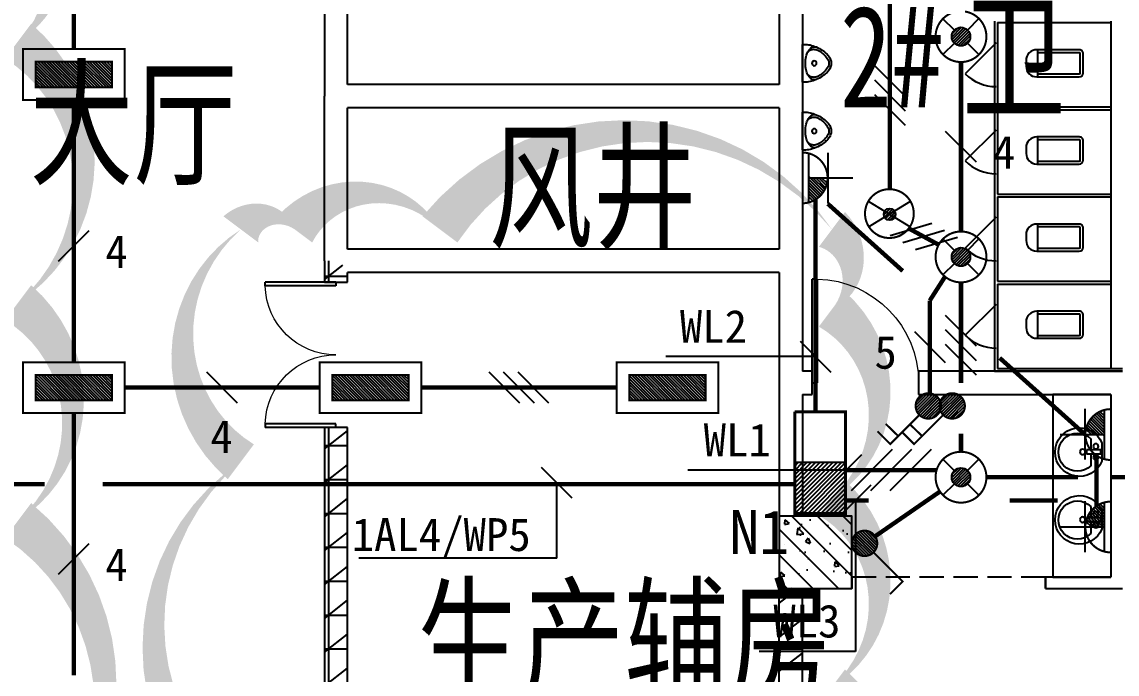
# Model space of a CAD drawing. Header units: millimetres. Extents: x -633009578 to 5705885, y -633235091 to 2571734.
# Drawn here: x 2893720 to 2905035, y 2185477 to 2192212 of the extents above; entities that cross this region are included whole.
import ezdxf

# ---------------------------------------------------------------- set-up
doc = ezdxf.new("R2010")
doc.units = ezdxf.units.MM
doc.header["$LTSCALE"] = 1000
doc.header["$MEASUREMENT"] = 0
doc.linetypes.add('DASH', pattern=[0.35, 0.25, -0.1])
doc.layers.get('0').update_dxf_attribs({"color": 9})
for name, color, linetype in [('3T_WOOD', 21, 'Continuous'), ('A-COLUM(柱)', 255, 'Continuous'), ('A-DOOR(门）', 4, 'Continuous'), ('A-HATH(填充)', 8, 'Continuous'), ('A-LVTY(厨卫)', 8, 'Continuous'), ('A-TEXT(房间)', 243, 'Continuous'), ('A-WALL(墙)', 255, 'Continuous'), ('A-WINDOW（窗）', 4, 'Continuous'), ('DIM_MODI', 6, 'Continuous'), ('电-强电平面-标注', 3, 'Continuous'), ('电-强电平面-线缆', 3, 'Continuous'), ('设备-动力', 3, 'Continuous'), ('设备-插座', 3, 'Continuous'), ('设备-照明', 3, 'Continuous'), ('设备-箱柜', 3, 'Continuous')]:
    doc.layers.add(name, color=color, linetype=linetype)
doc.styles.add('_TCH', font='simhei.ttf', dxfattribs={"width": 0.75, "bigfont": 'hztxt.shx'})
doc.styles.add('ELEC-DIM', font='simhei.ttf')
doc.styles.add('IDQSTYLE', font='simhei.ttf', dxfattribs={"width": 0.707, "bigfont": 'hztxt.shx'})
pattern_1 = [(0, (-1310557.920547368, -13.22285339003429), (0, 350), []), (37.875, (-1310157.920547368, -13.22285339003429), (-169.61527734408, 218.0766567528281), []), (90, (-1310157.920547368, -13.22285339003429), (-450, 2.755455298081545e-14), [])]

# ---------------------------------------------------------------- blocks, each defined once
blk = doc.blocks.new('_LV6')
for p, q in [((99.78343880523971, -300), (-99.78343880523971, -300)), ((99.78343880524335, -330), (-99.78343880524335, -330)), ((-139.7834388052397, -340), (-139.7834388052361, -779.6564289797607)), ((-109.7834388052433, -340), (-109.7834388052397, -769.6564289797607)), ((109.7834388052433, -769.6564289797607), (109.7834388052433, -340)), ((139.7834388052433, -779.6564289797607), (139.7834388052397, -340)), ((139.7834388052433, -769.6564289797607), (-139.7834388052397, -769.6564289797607)), ((-29.78343880523607, -889.6564289797607), (29.78343880524335, -889.6564289797607))]:
    blk.add_line(p, q)
for centre, radius, start, end in [((-99.78343880523971, -340), 40, 90, 180.0000000000002), ((-99.78343880524335, -340), 10, 90, 180.0000000000002), ((99.78343880523971, -340), 40, 2.398081733190338e-13, 90), ((99.78343880524335, -340), 10, 0, 90), ((-29.78343880523607, -779.6564289797607), 110, 180, 270), ((29.78343880524335, -779.6564289797607), 110, 270, 0)]:
    blk.add_arc(centre, radius, start, end)
blk = doc.blocks.new('$plan$00000387')
for points in [[(-195.1053413768082, -0.0007896247711869364), (195.1053413768082, 0.0007896247707321891, -0.056281), (192.2349483853259, -62.07158893748328, -0.051243), (175.2703486377404, -125.5748806645047, -0.047086), (143.6831082538288, -189.724628874892, -0.038643), (109.2489721777902, -237.0609902997553, -0.050944), (77.11679163034205, -267.7759659795192, -0.073316), (36.52038586093977, -290.7338367186967, -0.092337), (0.001018339326947171, -297.5362265440604, -0.092337), (-36.51803354920821, -290.7341323159712, -0.073316), (-77.11462417741222, -267.776590178973, -0.050944), (-109.2474259731857, -237.0618745823472, -0.038643), (-143.6819452275654, -189.7257908973352, -0.047086), (-175.269704824098, -125.5762993672297, -0.051243), (-192.2348186147988, -62.07314493917374, -0.056281)], [(0.0004063761161887669, -146.3291454144546, 0.999985), (0.0002089799604618747, -97.55313528460101, 0.999985)]]:
    blk.add_lwpolyline(points, format="xyb", close=True)
for points in [[(-169.3906686580854, -140.1226315288268, -0.078162), (-170.9980199055512, -114.6377667698976, -0.158684), (-159.1263041735847, -87.15485956814655, -0.087457), (-117.404978437914, -53.84085994681891, -0.073385), (-70.49119853318143, -36.56470876068397, -0.051629), (0.0003042701246158686, -29.26612660759247), (0.0003042701246158686, -29.26612660759247, -0.051629), (70.49149449189827, -36.56413818386, -0.073385), (117.4050415866323, -53.83990962471171, -0.087457), (159.1270096202247, -87.15357250312127, -0.158684), (170.9989478331345, -114.6363836417117, -0.078162), (169.3918028553499, -140.1212604160505)], [(117.0630501052547, -53.65384373908455, -0.099174), (138.5356947175851, -84.86577428893679, -0.110283), (144.8304822659725, -118.461657304113, -0.092873), (136.0170142026468, -157.9354627454745, -0.05733), (119.0399966660161, -187.626263302564, -0.037877), (85.37168024390257, -226.8225566132141, -0.072182), (35.33205354717484, -264.1794573646985, -0.124936), (0.001291311165005027, -273.1480356215775), (0.001291311165005027, -273.1480356215775, -0.124936), (-35.32991617790412, -264.1797433356796, -0.072182), (-85.36984427394054, -226.8232476352587, -0.037877), (-119.0384779452529, -187.6272268447183, -0.05733), (-136.0157358103124, -157.9365637070459, -0.092873), (-144.8298950764129, -118.4628296054302, -0.110283), (-138.5353804395845, -84.8668946738876, -0.099174), (-117.0629874684723, -53.65479130090807)]]:
    blk.add_lwpolyline(points, format="xyb")
blk = doc.blocks.new('$plan$00001628')
for p, q in [((-20.3236661099927, -1.818989403545856e-12), (20.3236661099927, 0)), ((20.3236661099927, 0), (20.3236661099927, -150.0481350782702)), ((-23.39245275389476, -103.9428290335418), (-143.6423603250569, -103.9428290335418)), ((-20.3236661099927, -150.0481350782702), (-20.3236661099927, -1.818989403545856e-12)), ((136.0209855338053, -103.9428290335418), (23.52693074955823, -103.9428290335418)), ((20.3236661099927, -150.0481350782702), (-20.3236661099927, -150.0481350782702))]:
    blk.add_line(p, q)
blk.add_lwpolyline([(-96.62842091566199, 9.318928566552131, 5.110403953654916), (92.21216199610717, 9.318928566550312)], format="xyb", close=True)
for centre, radius in [((-57.16031093435413, -51.98476159802703), 26.67481176936781), ((57.16031093435413, -51.98476159802703), 26.67481176936781), ((0, -190.1098522697775), 27.77136210564822)]:
    blk.add_circle(centre, radius)
blk.add_arc((-3.810687395625791, -242.5466148261803), 196.885515440561, 135.2526700260475, 44.74732997395247)
blk = doc.blocks.new('$DorLib2D$00000002')
for p, q in [((-0.5, -5.684341886080802e-17), (-0.5000000000000007, 0.4875)), ((-0.4750000000000007, 0.4875), (-0.5000000000000007, 0.4875)), ((-0.475, -2.842170943040401e-17), (-0.4750000000000007, 0.4875)), ((0.475, -2.842170943040401e-17), (0.4750000000000007, 0.4875)), ((0.4750000000000007, 0.4875), (0.5000000000000007, 0.4875)), ((0.5, -5.684341886080802e-17), (0.5000000000000007, 0.4875)), ((-0.5, -5.684341886080802e-17), (-0.475, -2.842170943040401e-17)), ((0.5, -5.684341886080802e-17), (0.475, -2.842170943040401e-17))]:
    blk.add_line(p, q)
at = {"lineweight": 13}
for centre, start, end in [((-0.4875, -4.263256414560601e-17), 0, 88.53071641864632), ((0.4875, -4.263256414560601e-17), 91.4692835813537, 180)]:
    blk.add_arc(centre, 0.4875, start, end, dxfattribs=at)
blk = doc.blocks.new('$DorLib2D$00000114')
at = {"color": 0}
blk.add_line((0.4999999999999964, 3.552713678800501e-15), (-0.2071067811864751, 0.7071067811864857), dxfattribs=at)
blk.add_arc((0.5000000000013856, -1.154631945610163e-12), 1.000000000001696, 135, 180, dxfattribs=at)
blk = doc.blocks.new('$DorLib2D$00000001')
for p, q in [((0.45, 0.9750000000000001), (0.5000000000000002, 0.9750000000000001)), ((0.45, 0), (0.45, 0.9750000000000001)), ((0.5, 0), (0.5, 0.9750000000000001)), ((0.5, 0), (0.45, 0))]:
    blk.add_line(p, q)
at = {"lineweight": 13}
blk.add_arc((0.475, 0), 0.975, 91.4692835813538, 180, dxfattribs=at)
blk = doc.blocks.new('_FZH')
h = blk.add_hatch()
h.set_pattern_fill('钢筋混凝土', color=256, scale=0.1, style=0)
h.set_pattern_definition([(45, (0, 0), (-0.1767766952966369, 0.1767766952966369), []), (50, (0, 0), (0.7172601826007535, -0.06275213498259512), [0.07500000000000001, -0.8250000000000001]), (355, (0, 0), (-0.138751333613, 0.7521921337000119), [0.06, -0.66]), (100.4514, (0.05977168000000001, -0.00522934), (0.5785093817140216, 0.6894395420609536), [0.06374019, -0.701142112]), (46.1842, (0, 0.2), (1.067241048625645, -0.1655190143290181), [0.1125, -1.2375]), (96.6356, (0.088936745, 0.186206693), (0.9346627055487033, 0.9741178709004418), [0.095610288, -1.051713]), (351.1842, (0, 0.2), (0.9346619451336272, 0.9741186009253247), [0.09000000000000001, -0.9900000000000001]), (21, (0.1, 0.15), (0.5969070521184617, -0.4026188906653388), [0.07500000000000001, -0.8250000000000001]), (326, (0.1, 0.15), (0.2433153319215824, 0.7251500450468529), [0.06, -0.66]), (71.4514, (0.149742233, 0.116448394), (0.84022262858149, 0.3225304967099524), [0.06374019, -0.701142112]), (37.50000000000001, (0, 0), (0.01215985531729062, 0.3328938538313115), [0, -0.652, 0, -0.67, 0, -0.6625000000000001]), (7.499999999999999, (0, 0), (0.2630695374421486, 0.3944117118823603), [0, -0.382, 0, -0.637, 0, -0.2525]), (-32.5, (-0.223, 0), (0.533822436172409, -0.02255487173437976), [0, -0.25, 0, -0.78, 0, -1.035]), (-42.5, (-0.323, 0), (0.5831861693423862, 0.1001049823323177), [0, -0.325, 0, -0.518, 0, -0.735])])
h.paths.add_polyline_path([(-0.5, -0.5), (0.5, -0.5), (0.5, 0.5), (-0.5, 0.5)])
blk.add_lwpolyline([(-0.5, -0.5), (0.5, -0.5), (0.5, 0.5), (-0.5, 0.5)], close=True)
blk = doc.blocks.new('9-29-1')
at = {"layer": 'A-HATH(填充)'}
h = blk.add_hatch(dxfattribs=at)
h.set_pattern_fill('空心砖', color=256, scale=100, style=0)
h.set_pattern_definition(pattern_1)
h.paths.add_polyline_path([(1240965.598295357, 1511767.113137793), (1240965.598295339, 1511547.113137516), (1241205.598295404, 1511547.113137516), (1241205.598295402, 1511647.11313779), (1241125.598295388, 1511767.113137809)])
h = blk.add_hatch(dxfattribs=at)
h.set_pattern_fill('空心砖', color=256, scale=100, style=0)
h.set_pattern_definition(pattern_1)
h.paths.add_polyline_path([(1241205.598295402, 1504477.113137911), (1241205.598295404, 1510047.113137516), (1240965.598295335, 1510047.113137516), (1240965.598295333, 1504237.113137958)])
h = blk.add_hatch(dxfattribs=at)
h.set_pattern_fill('空心砖', color=256, scale=100, style=0)
h.set_pattern_definition(pattern_1)
h.paths.add_polyline_path([(1245665.598288244, 1504477.113137911), (1245905.598288247, 1504237.113137958), (1245905.59828823, 1508382.113137868), (1245665.59828823, 1508382.113137868)])
at = {"layer": 'A-LVTY(厨卫)'}
for p, q in [((1247890.598288266, 1514242.113137864), (1247890.59828827, 1513342.113137864)), ((1247920.598288595, 1514227.113137914), (1247920.598288598, 1513357.113137972)), ((1247920.598288595, 1514227.113137914), (1249090.598288352, 1514227.113137918)), ((1247890.59828827, 1513342.113137759), (1247890.598288274, 1512442.113137759)), ((1247920.598288598, 1513357.113137972), (1249090.598288352, 1513357.113137976)), ((1247920.598288056, 1513327.113137973), (1247920.59828806, 1512457.113137657)), ((1247920.598288056, 1513327.113137973), (1249090.598288352, 1513327.113137978)), ((1247890.598288273, 1512442.113137819), (1247890.598288277, 1511542.113137819)), ((1247920.59828806, 1512457.113137657), (1249090.598288057, 1512457.113137661)), ((1247920.598288603, 1512427.113138033), (1247920.598288606, 1511557.113137717)), ((1247920.598288603, 1512427.113138033), (1249090.598288057, 1512427.113138038)), ((1247890.598288277, 1511542.113137878), (1247890.598288067, 1510627.113137779)), ((1247920.598288606, 1511557.113137717), (1249090.598288057, 1511557.113137721)), ((1247920.598288606, 1511527.113137719), (1247920.59828861, 1510657.113137776)), ((1247920.598288606, 1511527.113137719), (1249090.598288057, 1511527.113137723)), ((1247890.598288067, 1510627.113137779), (1249210.598288367, 1510627.113137883)), ((1247920.59828861, 1510657.113137776), (1249210.598288367, 1510657.113137883))]:
    blk.add_line(p, q, dxfattribs=at)
blk.add_lwpolyline([(1249090.598288239, 1510387.113137681), (1248490.598288223, 1510387.113137681), (1248490.598288278, 1508502.113137874), (1249090.598288293, 1508502.113137874)], dxfattribs=at)
at = {"layer": 'A-WALL(墙)'}
for p, q in [((1245665.598288182, 1517107.113137495), (1245665.598288184, 1513587.113137861)), ((1245905.598288138, 1517107.113137495), (1245905.598288233, 1513467.113137515)), ((1240965.59829544, 1514487.113138024), (1240965.598295357, 1513467.113137793)), ((1241205.598295274, 1513587.113137861), (1241205.598295216, 1514487.113138024)), ((1249090.598288357, 1514242.113137869), (1249090.598288357, 1513342.113137869)), ((1245665.598288184, 1513587.113137861), (1241205.598295274, 1513587.113137861)), ((1240965.598295357, 1511767.113137793), (1240965.598295357, 1513467.113137793)), ((1245905.598288233, 1513467.113137515), (1245905.598288226, 1511767.113137515)), ((1245665.598288123, 1513347.113137705), (1241205.598295405, 1513347.113137705)), ((1241205.598295405, 1511887.113137843), (1241205.598295405, 1513347.113137705)), ((1245665.598288123, 1513347.113137705), (1245665.598288117, 1511887.113137843)), ((1249090.598288357, 1513342.113137869), (1249090.598288357, 1512442.113137764)), ((1249090.598288357, 1512442.113137764), (1249090.598288357, 1511542.113137823)), ((1245665.598288117, 1511887.113137843), (1241205.598295405, 1511887.113137843)), ((1240965.598295357, 1511767.113137793), (1240965.598295339, 1511547.113137516)), ((1245905.598288226, 1511767.113137515), (1245905.598287967, 1510627.113137927)), ((1241205.598295404, 1511547.113137516), (1241205.598295402, 1511647.11313779)), ((1245665.598288266, 1511647.11313779), (1241205.598295402, 1511647.11313779)), ((1245665.598288266, 1511647.11313779), (1245665.598288227, 1510507.113137976)), ((1240965.598295339, 1511547.113137516), (1241205.598295404, 1511547.113137516)), ((1249090.598288357, 1511542.113137823), (1249090.59828872, 1510657.113138177)), ((1246005.598288589, 1510627.113137945), (1245905.598287967, 1510627.113137927)), ((1246005.59828859, 1510387.113137859), (1246005.598288589, 1510627.113137945)), ((1249210.598288357, 1510627.113137976), (1247105.598288081, 1510627.113137962)), ((1247105.598288081, 1510627.113137962), (1247105.598288081, 1510387.113137859)), ((1245665.598288227, 1510507.113137976), (1245665.598288292, 1509132.113137495)), ((1245905.598288279, 1510387.113137936), (1245905.598288098, 1509132.113137495)), ((1245905.598288279, 1510387.113137936), (1246005.59828859, 1510387.113137859)), ((1247105.598288081, 1510387.113137859), (1249090.598288297, 1510387.113137936)), ((1249090.598288297, 1510387.113137936), (1249090.598288297, 1508502.113137917)), ((1241205.598295404, 1510047.113137516), (1240965.598295335, 1510047.113137516)), ((1240965.598295335, 1510047.113137516), (1240965.598295333, 1504237.113137958)), ((1241205.598295402, 1504477.113137911), (1241205.598295404, 1510047.113137516)), ((1249090.598288297, 1508502.113137917), (1248415.598288081, 1508502.113137887)), ((1248415.598288081, 1508502.113137887), (1248415.598288081, 1508382.113137917)), ((1245665.598288244, 1504477.113137911), (1245665.59828823, 1508382.113137868)), ((1245905.598288247, 1504237.113137958), (1245905.59828823, 1508382.113137868)), ((1248415.598288081, 1508382.113137917), (1249210.598288357, 1508382.113137868))]:
    blk.add_line(p, q, dxfattribs=at)
at = {"layer": 'A-WINDOW（窗）', "linetype": 'DASH'}
for p, q in [((1246415.598288357, 1508502.113137868), (1246415.598288357, 1508382.113137868)), ((1248415.598288357, 1508502.113137868, 800), (1246415.598288357, 1508502.113137868, 800)), ((1248415.598288357, 1508382.113137868), (1248415.598288357, 1508502.113137868))]:
    blk.add_line(p, q, dxfattribs=at)
at = {"layer": 'DIM_MODI'}
blk.add_lwpolyline([(1215425.620910905, 1503085.779319126, 0, 450, 0.5), (1218275.620910905, 1503085.779319126, 0, 450, 0.5), (1221125.620910905, 1503085.779319126, 0, 450, 0.5), (1224275.620910905, 1503085.779319126, 0, 450, 0.5), (1227125.620910905, 1503085.779319126, 0, 450, 0.5), (1229975.620910905, 1503085.779319126, 0, 450, 0.5), (1231475.620910905, 1503085.779319126, 0, 450, 0.5), (1233725.620910905, 1503085.779319126, 0, 450, 0.5), (1235525.620910905, 1503085.779319126, 0, 450, 0.5), (1237775.620910905, 1503085.779319126, 0, 450, 0.5), (1237801.420044975, 1503085.779319126, 0, 450, 0.5), (1237801.420044975, 1505485.779319126, 0, 450, 0.5), (1237801.420044975, 1509085.779319126, 0, 450, 0.5), (1237801.420044975, 1511335.779319126, 0, 450, 0.5), (1237801.420044975, 1514035.779319126, 0, 450, 0.5), (1237801.420044975, 1515535.779319126, 0, 450, 0.5), (1237801.420044975, 1517485.779319126, 0, 450, 0.5), (1237801.420044975, 1521085.779319126, 0, 450, 0.5)], format="xyseb", dxfattribs=at)
blk.add_lwpolyline([(1240102.600601943, 1512091.958955576, 0, 450, 0.5), (1240102.600601943, 1509691.958955576, 0, 450, 0.5), (1240102.600601943, 1506091.958955576, 0, 450, 0.5), (1240102.600601943, 1503691.958955576, 0, 450, 0.5), (1240102.600601943, 1503617.855494363, 0, 450, 0.5), (1242352.600601943, 1503617.855494363, 0, 450, 0.5), (1243852.600601943, 1503617.855494363, 0, 450, 0.5), (1245652.600601943, 1503617.855494363, 0, 450, 0.5), (1246209.862404389, 1503617.855494363, 0, 450, 0.5), (1246209.862404389, 1505117.855494363, 0, 450, 0.5), (1246209.862404389, 1507367.855494363, 0, 450, 0.5), (1246209.862404389, 1509317.855494363, 0, 450, 0.5), (1246209.862404389, 1511267.855494363, 0, 450, 0.5), (1246209.862404389, 1512091.958955576, 0, 450, 0.5), (1242159.862404389, 1512091.958955576, 0, 450, 0.5), (1240659.862404389, 1512091.958955576, 0, 450, 0.5)], format="xyseb", close=True, dxfattribs=at)
at = {"layer": 'A-COLUM(柱)', "xscale": 750, "yscale": 750, "zscale": 750, "rotation": 270}
blk.add_blockref('_FZH', (1246040.598288357, 1508757.113137868), dxfattribs=at)
at = {"layer": 'A-DOOR(门）', "extrusion": (0, 0, -1), "xscale": 1500, "yscale": 1500, "zscale": 1500, "rotation": 270}
blk.add_blockref('$DorLib2D$00000002', (-1241085.598295357, 1510797.113137729), dxfattribs=at)
at = {"layer": 'A-DOOR(门）', "xscale": -1100, "yscale": 1100, "zscale": 1100}
blk.add_blockref('$DorLib2D$00000001', (1246555.598288244, 1510507.113137976), dxfattribs=at)
at = {"layer": 'A-LVTY(厨卫)'}
for name, p, rotation in [('$plan$00000387', (1245905.598801624, 1513807.113195732), 90.00000000000001), ('_LV6', (1249105.59927136, 1513807.113137922), 270), ('$plan$00000387', (1245905.598801624, 1513107.113195732), 90.00000000000001), ('_LV6', (1249105.599271364, 1512907.113137817), 270), ('_LV6', (1249105.599271367, 1512007.113137877), 270), ('_LV6', (1249105.599271371, 1511107.113137936), 270)]:
    blk.add_blockref(name, p, dxfattribs=dict(at, rotation=rotation))
at = {"layer": 'A-LVTY(厨卫)', "xscale": 450, "yscale": 450, "zscale": 100, "rotation": 90.000000000215}
for p in [(1247905.598288268, 1513792.113137864), (1247905.598288272, 1512892.113137759), (1247905.598288275, 1511992.113137819), (1247905.598288279, 1511092.113137878)]:
    blk.add_blockref('$DorLib2D$00000114', p, dxfattribs=at)
at = {"layer": 'A-LVTY(厨卫)', "xscale": -1, "rotation": 270}
for p in [(1248988.810088259, 1509794.613137774), (1248988.810088259, 1509094.613137774)]:
    blk.add_blockref('$plan$00001628', p, dxfattribs=at)
at = {"layer": 'A-TEXT(房间)', "style": '_TCH', "width": 0.75}
for s, p in [('卫', (1247551.898638196, 1513352.741307434)), ('2#', (1246291.898638196, 1513352.741307434)), ('大厅', (1237918.593322739, 1512660.392915145)), ('风井', (1242664.708894699, 1512008.419354027)), ('生产辅房', (1241917.05690339, 1507311.770026736))]:
    blk.add_text(s, height=1050, dxfattribs=at).set_placement(p)
blk = doc.blocks.new('*X153')
at = {"color": 0, "linetype": 'Continuous'}
for p, q in [((234.7655414724513, 317.9212989399893), (239.3433150387835, 322.4990725063215)), ((234.7655414724513, 318.3455630087012), (238.9190509700716, 322.4990725063215)), ((234.7655414724513, 318.7698270774131), (238.4947869013596, 322.4990725063215)), ((234.7655414724513, 319.1940911461251), (238.0705228326477, 322.4990725063215)), ((234.7655414724513, 319.618355214837), (237.6462587639358, 322.4990725063215)), ((234.7655414724513, 320.0426192835489), (237.2219946952239, 322.4990725063215)), ((234.7655414724513, 320.4668833522609), (236.797730626512, 322.4990725063215)), ((234.7655414724513, 320.8911474209728), (236.3734665578, 322.4990725063215)), ((234.7655414724513, 321.3154114896847), (235.9492024890881, 322.4990725063215)), ((234.7655414724513, 321.7396755583966), (235.5249384203761, 322.4990725063215)), ((234.7655414724513, 322.1639396271086), (235.1006743516642, 322.4990725063215)), ((234.7675791074955, 317.4990725063215), (239.7655414724513, 322.4970348712774)), ((235.1918431762074, 317.4990725063215), (239.7655414724513, 322.0727708025654)), ((235.6161072449193, 317.4990725063215), (239.7655414724513, 321.6485067338535)), ((236.0403713136312, 317.4990725063215), (239.7655414724513, 321.2242426651416)), ((236.4646353823431, 317.4990725063215), (239.7655414724513, 320.7999785964296)), ((236.8888994510551, 317.4990725063215), (239.7655414724513, 320.3757145277177)), ((237.313163519767, 317.4990725063215), (239.7655414724513, 319.9514504590058)), ((237.7374275884789, 317.4990725063215), (239.7655414724513, 319.5271863902939)), ((238.1616916571909, 317.4990725063215), (239.7655414724513, 319.1029223215819)), ((238.5859557259028, 317.4990725063215), (239.7655414724513, 318.67865825287)), ((239.0102197946147, 317.4990725063215), (239.7655414724513, 318.2543941841581)), ((239.4344838633266, 317.4990725063215), (239.7655414724513, 317.8301301154461))]:
    blk.add_line(p, q, dxfattribs=at)
blk = doc.blocks.new('HC000435')
at = {"color": 0, "linetype": 'Continuous'}
blk.add_line((2.5, 0), (-2.5, 0), dxfattribs=at)
at = {"color": 0, "linetype": 'Continuous', "const_width": 0.3}
for points in [[(2.5, 0), (2.5, 5), (-2.5, 5)], [(-2.5, 5), (-2.5, 0)], [(-2.5, 0), (-2.5, -5), (2.5, -5), (2.5, 0)]]:
    blk.add_lwpolyline(points, dxfattribs=at)
at = {"color": 0, "linetype": 'Continuous'}
blk.add_blockref('*X153', (-237.2655414724513, -322.4990725063215), dxfattribs=at)
at = {"color": 0, "style": 'IDQSTYLE', "width": 0.7}
blk.add_attdef('PSFHATT', (4.500000000000028, -5), '', height=2.5, dxfattribs=at)
blk = doc.blocks.new('*X150')
at = {"color": 0, "linetype": 'Continuous'}
for p, q in [((279.9420860686181, 223.0907008612197), (280.8979156011271, 224.0465303937287)), ((279.9854805002326, 222.8512525803596), (281.1373638819872, 224.0031359621142)), ((279.9868669209781, 223.4183244260543), (280.5702920362925, 224.0017495413687)), ((280.0743412491943, 222.6572706168466), (281.3313458455001, 223.9142752131524)), ((280.1974871625503, 222.497573817728), (281.4910426446187, 223.7911292997965)), ((280.3519451819565, 222.3691891246596), (281.6194273376872, 223.6366712803903)), ((280.539796743254, 222.2741979734825), (281.7144184888643, 223.4488197190928)), ((280.7702917107533, 222.2218502285072), (281.7667662338396, 223.2183247515934)), ((281.0759642864814, 222.2446800917606), (281.7439363705861, 222.9126521758653))]:
    blk.add_line(p, q, dxfattribs=at)
blk = doc.blocks.new('HC000061')
at = {"color": 0, "linetype": 'Continuous'}
for p, q in [((-0.655530613370388, 0.6381189538353738), (-1.771203499631326, 1.764323712616999)), ((1.767766952962234, 1.767766952962347), (0.6468833682913555, 0.6468833682914692)), ((-0.6554506590218239, -0.6382010795241513), (-1.771171542393972, -1.764355793885329)), ((0.6468833682801005, -0.6468833682798731), (1.767766952964394, -1.767766952964166))]:
    blk.add_line(p, q, dxfattribs=at)
at = {"color": 0, "linetype": 'Continuous', "const_width": 0.2}
blk.add_lwpolyline([(1.767766952966383, -1.767766952966212, 0.1989123673796617), (2.5, 2.273736754432321e-13, 0.1989123673796613), (1.767766952966326, 1.767766952966554, 0.1989123673796529), (5.710751695749348e-14, 2.500000000000114, 0.1989123673796647), (-1.767766952966326, 1.767766952966554, 0.1989123673796613), (-2.5, 2.275688047292222e-13, 0.1989123673796761), (-1.767766952966327, -1.767766952966212, 0.198912367379672), (5.627316917566264e-14, -2.499999999999886, 0.1989123673796541)], format="xyb", close=True, dxfattribs=at)
at = {"color": 0, "linetype": 'Continuous'}
blk.add_circle((5.684341886080801e-14, 2.273736754432321e-13), 0.9148312326998418, dxfattribs=at)
blk.add_blockref('*X150', (-280.8559544658493, -223.1326619964972), dxfattribs=at)
at = {"color": 0, "style": 'IDQSTYLE', "width": 0.7}
blk.add_attdef('PSFHATT', (4.50000001, -2.500000009999886), '', height=2.5, dxfattribs=at)
blk = doc.blocks.new('*X159')
at = {"color": 0, "linetype": 'Continuous'}
for p, q in [((292.887994045295, 135.6274459094068), (293.516320533106, 136.2557723972178)), ((292.952224463849, 135.4088336154862), (293.7349328270265, 136.1915419786637)), ((292.9956283900541, 136.0179229666405), (293.1258434758722, 136.1481380524586)), ((293.0755886594741, 135.2493550986367), (293.8944113438761, 136.0681777830387)), ((293.2494900660814, 135.1404137927693), (294.0033526497434, 135.8942763764314)), ((293.4911899527468, 135.0992709669601), (294.0444954755525, 135.6525764897659))]:
    blk.add_line(p, q, dxfattribs=at)
blk = doc.blocks.new('HC000703')
at = {"color": 0, "linetype": 'Continuous', "const_width": 0.2000000000000002}
blk.add_lwpolyline([(-2.399999999999977, 0.05872925643336657, 1), (2.399999999999977, 0.05872925643336657, 1)], format="xyb", close=True, dxfattribs=at)
at = {"color": 0, "linetype": 'Continuous', "const_width": 0.2}
for points in [[(-2.074282131997677, 1.265938284269794), (2.022051310501354, -1.234061715730206)], [(2.074282131997734, 1.265938284269794), (-2.022051310501354, -1.234061715730206)]]:
    blk.add_lwpolyline(points, dxfattribs=at)
at = {"color": 0, "linetype": 'Continuous'}
blk.add_circle((0.02097265619840982, -0.0127996515010409), 0.5796574060804803, dxfattribs=at)
blk.add_arc((3.410605131648481e-12, 0.05872925643825511), 2.400000000004948, 224.6186283858651, 315.1351718326803, dxfattribs=at)
blk.add_blockref('*X159', (-293.4444389024706, -135.6911545353449), dxfattribs=at)
at = {"color": 0, "style": 'IDQSTYLE', "width": 0.7}
blk.add_attdef('PSFHATT', (4.400000009999977, -2.341270753566693), '', height=2.5, dxfattribs=at)
blk = doc.blocks.new('*X169')
at = {"color": 0, "linetype": 'Continuous'}
for p, q in [((261.9988066744281, 135.850956910748), (263.2375091559566, 137.0896593922765)), ((262.0234026256783, 135.5927101495236), (263.4957559171792, 137.0650634410244)), ((262.0463461952987, 136.1813391440932), (262.9071269225657, 137.0421198713602)), ((262.0884022348038, 135.3748670461744), (263.7135990205094, 137.00006383188)), ((262.1829592200917, 135.1865813189878), (263.9018847477136, 136.9055068466096)), ((262.3023466942452, 135.0231260806666), (264.0653399860179, 136.7861193724393)), ((262.4446987243758, 134.8826353983226), (264.205830668362, 136.6437673423088)), ((262.6100901587723, 134.7651841202445), (264.3232819464568, 136.478375907929)), ((262.8005700291263, 134.6728212781239), (264.4156447885779, 136.2878960375755)), ((263.0211904412342, 134.6105989777572), (264.4778670889456, 136.0672756254685)), ((263.2836307586351, 134.5901965826834), (264.4982694840214, 135.8048353080697)), ((263.6234742990336, 134.6471974106073), (264.4412686561033, 135.464991767677))]:
    blk.add_line(p, q, dxfattribs=at)
blk = doc.blocks.new('HC000097')
at = {"color": 0, "linetype": 'Continuous', "const_width": 0.2}
blk.add_lwpolyline([(0.8838834764831975, 2.133883476483163), (3.750000000000091, 5), (5.000000000000091, 3.75)], dxfattribs=at)
blk.add_lwpolyline([(0.8838834764833108, 0.3661165235168934, 0.1989123673796338), (1.250000000000034, 1.250000000000057, 0.1989123673796269), (0.8838834764832544, 2.13388347648322, 0.1989123673796352), (9.128895556154148e-14, 2.5, 0.1989123673796539), (-0.8838834764830719, 2.13388347648322, 0.1989123673796721), (-1.249999999999966, 1.250000000000057, 0.1989123673796564), (-0.8838834764831855, 0.3661165235168368, 0.198912367379673), (9.087175456556906e-14, 0, 0.198912367379652)], format="xyb", close=True, dxfattribs=at)
at = {"color": 0, "linetype": 'Continuous'}
blk.add_blockref('*X169', (-263.2487560761181, -134.5897099905746), dxfattribs=at)
at = {"color": 0, "style": 'IDQSTYLE', "width": 0.7}
blk.add_attdef('PSFHATT', (7.000000000000091, -1e-08), '', height=2.5, dxfattribs=at)
blk = doc.blocks.new('*X157')
at = {"color": 0, "linetype": 'Continuous'}
for p, q in [((261.9988066744281, 135.850956910748), (263.2375091559566, 137.0896593922765)), ((262.0234026256783, 135.5927101495236), (263.4957559171792, 137.0650634410244)), ((262.0463461952987, 136.1813391440932), (262.9071269225657, 137.0421198713602)), ((262.0884022348038, 135.3748670461744), (263.7135990205094, 137.00006383188)), ((262.1829592200917, 135.1865813189878), (263.9018847477136, 136.9055068466096)), ((262.3023466942452, 135.0231260806666), (264.0653399860179, 136.7861193724393)), ((262.4446987243758, 134.8826353983226), (264.205830668362, 136.6437673423088)), ((262.6100901587723, 134.7651841202445), (264.3232819464568, 136.478375907929)), ((262.8005700291263, 134.6728212781239), (264.4156447885779, 136.2878960375755)), ((263.0211904412342, 134.6105989777572), (264.4778670889456, 136.0672756254685)), ((263.2836307586351, 134.5901965826834), (264.4982694840214, 135.8048353080697)), ((263.6234742990336, 134.6471974106073), (264.4412686561033, 135.464991767677))]:
    blk.add_line(p, q, dxfattribs=at)
blk = doc.blocks.new('HC000107')
at = {"color": 0, "linetype": 'Continuous', "const_width": 0.2}
for points in [[(0.8838834764831067, 2.133883476483163), (3.75, 5), (5, 3.75)], [(2.898879886034138, 4.275409520972289), (4.191507707965854, 3.019373591507303)]]:
    blk.add_lwpolyline(points, dxfattribs=at)
blk.add_lwpolyline([(0.88388347648322, 0.3661165235168934, 0.1989123673796338), (1.249999999999944, 1.250000000000057, 0.1989123673796269), (0.8838834764831636, 2.13388347648322, 0.1989123673796352), (4.172009959724221e-16, 2.5, 0.1989123673796539), (-0.8838834764831627, 2.13388347648322, 0.1989123673796721), (-1.250000000000056, 1.250000000000057, 0.1989123673796564), (-0.8838834764832764, 0.3661165235168368, 0.198912367379673), (0, 0, 0.198912367379652)], format="xyb", close=True, dxfattribs=at)
at = {"color": 0, "linetype": 'Continuous'}
blk.add_blockref('*X157', (-263.2487560761182, -134.5897099905746), dxfattribs=at)
at = {"color": 0, "style": 'IDQSTYLE', "width": 0.7}
blk.add_attdef('PSFHATT', (7, -1e-08), '', height=2.5, dxfattribs=at)
blk = doc.blocks.new('HC001599')
at = {"color": 0, "linetype": 'Continuous'}
for p, q in [((1.331744055516902, 1.466722362087166), (-0.1585864350158954, -0.02360812844563043)), ((0.5292313665087568, 1.795580522977689), (-0.003101408863440156, 1.263247747605492)), ((0.7524896279908717, 1.735996071984701), (-0.003101408863440156, 0.9804050351306797)), ((0.9594992729369551, 1.660163004456554), (-0.003101408863440156, 0.6975623226561584)), ((1.152157483634655, 1.569978502679151), (-0.003101408863440156, 0.4147196101816371)), ((1.499114288837882, 1.351249882933625), (0.1242562774586258, -0.02360812844563043)), ((1.654807214732864, 1.224100096354378), (0.4070989899331471, -0.02360812844563043)), ((1.799105730984011, 1.085555900130421), (0.6899417024082505, -0.02360812844563043)), ((1.932065752447234, 0.9356732091191224), (0.9727844148827717, -0.02360812844563043)), ((2.053521779965958, 0.7742865241630352), (1.255627127357293, -0.02360812844563043)), ((2.1630702335143, 0.600992265236564), (1.538469839831814, -0.02360812844563043)), ((2.260026455711341, 0.4151057749596657), (1.821312552306335, -0.02360812844563043))]:
    blk.add_line(p, q, dxfattribs=at)
at = {"color": 0, "linetype": 'Continuous', "const_width": 0.2}
for points in [[(-0.003101408863440156, 1.852913575506245), (-0.003101408863440156, 4.352913575506245)], [(2.546270618283888, 1.876521703951876), (-2.486126714824932, 1.876521703951876)], [(-0.003101408863440156, 1.876521703951876), (-0.003101408863440156, 0.04650759708834812)], [(2.417905574678443, 0), (-2.417905574677861, 0)]]:
    blk.add_lwpolyline(points, dxfattribs=at)
blk.add_lwpolyline([(2.49689859113656, -0.6470864244937548, 0.1989123673796541), (1.7646655441029, 1.120680528472585, 0.1989123673796558), (-0.003101408863440083, 1.852913575506245, 0.1989123673796558), (-1.77086836182978, 1.120680528472586, 0.1989123673796542), (-2.50310140886344, -0.6470864244937543)], format="xyb", dxfattribs=at)
at = {"color": 0, "style": 'IDQSTYLE', "width": 0.7}
blk.add_attdef('PSFHATT', (4.546270618283888, -0.6470864344937548), '', height=2.5, dxfattribs=at)
blk = doc.blocks.new('*X353')
at = {"color": 0, "linetype": 'Continuous'}
for p, q in [((277.1059544658493, 221.9516255332986), (279.536990929048, 224.3826619964973)), ((277.1059544658493, 222.2344682457732), (279.2541482165735, 224.3826619964973)), ((277.1059544658493, 222.5173109582479), (278.9713055040988, 224.3826619964973)), ((277.1059544658493, 222.8001536707225), (278.6884627916242, 224.3826619964973)), ((277.1059544658493, 223.0829963831971), (278.4056200791496, 224.3826619964973)), ((277.1059544658493, 223.3658390956717), (278.122777366675, 224.3826619964973)), ((277.1059544658493, 223.6486818081463), (277.8399346542004, 224.3826619964973)), ((277.1059544658493, 223.9315245206209), (277.5570919417257, 224.3826619964973)), ((277.1059544658493, 224.2143672330955), (277.2742492292511, 224.3826619964973)), ((277.3198336415227, 221.8826619964973), (279.8198336415227, 224.3826619964973)), ((277.6026763539973, 221.8826619964973), (280.1026763539973, 224.3826619964973)), ((277.8855190664719, 221.8826619964973), (280.3855190664719, 224.3826619964973)), ((278.1683617789465, 221.8826619964973), (280.6683617789466, 224.3826619964973)), ((278.4512044914212, 221.8826619964973), (280.9512044914212, 224.3826619964973)), ((278.7340472038958, 221.8826619964973), (281.2340472038958, 224.3826619964973)), ((279.0168899163704, 221.8826619964973), (281.5168899163704, 224.3826619964973)), ((279.299732628845, 221.8826619964973), (281.799732628845, 224.3826619964973)), ((279.5825753413196, 221.8826619964973), (282.0825753413196, 224.3826619964973)), ((279.8654180537943, 221.8826619964973), (282.3654180537943, 224.3826619964973)), ((280.1482607662689, 221.8826619964973), (282.6482607662689, 224.3826619964973)), ((280.4311034787435, 221.8826619964973), (282.9311034787435, 224.3826619964973)), ((280.7139461912181, 221.8826619964973), (283.2139461912181, 224.3826619964973)), ((280.9967889036927, 221.8826619964973), (283.4967889036927, 224.3826619964973)), ((281.2796316161674, 221.8826619964973), (283.7796316161674, 224.3826619964973)), ((281.5624743286419, 221.8826619964973), (284.062474328642, 224.3826619964973)), ((281.8453170411166, 221.8826619964973), (284.3453170411166, 224.3826619964973)), ((282.1281597535912, 221.8826619964973), (284.6059544658494, 224.3604567087555)), ((282.4110024660658, 221.8826619964973), (284.6059544658494, 224.0776139962809)), ((282.6938451785405, 221.8826619964973), (284.6059544658494, 223.7947712838063)), ((282.976687891015, 221.8826619964973), (284.6059544658494, 223.5119285713317)), ((283.2595306034897, 221.8826619964973), (284.6059544658494, 223.229085858857)), ((283.5423733159643, 221.8826619964973), (284.6059544658494, 222.9462431463824)), ((283.8252160284389, 221.8826619964973), (284.6059544658494, 222.6634004339078)), ((284.1080587409135, 221.8826619964973), (284.6059544658494, 222.3805577214332)), ((284.3909014533882, 221.8826619964973), (284.6059544658494, 222.0977150089586))]:
    blk.add_line(p, q, dxfattribs=at)
blk = doc.blocks.new('HC000062')
at = {"color": 0, "linetype": 'Continuous', "const_width": 0.2}
for points in [[(-4.97662087547036, 2.499999999999943), (5.023379124529697, 2.499999999999943), (5.023379124529697, -2.500000000000057), (-4.97662087547036, -2.500000000000057), (-4.97662087547036, 2.499999999999943)], [(-3.72662087547036, 1.25), (-3.72662087547036, -1.250000000000057), (3.773379124529697, -1.250000000000057), (3.773379124529697, 1.25), (-3.72662087547036, 1.25)]]:
    blk.add_lwpolyline(points, dxfattribs=at)
at = {"color": 0, "linetype": 'Continuous'}
blk.add_blockref('*X353', (-280.8325753413197, -223.1326619964974), dxfattribs=at)
at = {"color": 0, "style": 'IDQSTYLE', "width": 0.7}
blk.add_attdef('PSFHATT', (7.023379124529697, -2.500000000000057), '', height=2.5, dxfattribs=at)

msp = doc.modelspace()

# ---------------------------------------------------------------- linework, layer by layer
at = {"layer": '电-强电平面-标注'}
for p, q in [((2902527.888322484, 2191762.548977485), (2902846.086374016, 2191444.350925952)), ((2902527.888322484, 2191612.548977485), (2902846.086374016, 2191294.350925952)), ((2902527.888322484, 2191462.548977485), (2902846.086374016, 2191144.350925952)), ((2903581.59305718, 2190763.753000034), (2903263.395005646, 2191081.951051567)), ((2894412.426390884, 2190055.810607245), (2894094.228339349, 2189737.612555712)), ((2903121.356854372, 2190130.53307521), (2902689.721165998, 2190003.290658848)), ((2903253.085686944, 2190058.786892947), (2902821.449998571, 2189931.544476585)), ((2903384.814519517, 2189987.040710685), (2902953.178831143, 2189859.798294323)), ((2903581.59305718, 2188863.035342983), (2903263.395005646, 2189181.233394516)), ((2903581.59305718, 2188713.035342983), (2903263.395005646, 2189031.233394516)), ((2901760.44556715, 2188915.063412985), (2902078.643618684, 2188596.865361453)), ((2902940.623479137, 2189014.779379188), (2903258.82153067, 2188696.581327654)), ((2903581.59305718, 2188563.035342983), (2903263.395005646, 2188881.233394516)), ((2901366.599330814, 2188755.964387219), (2900371.662621953, 2188755.964387219)), ((2901919.544592917, 2188755.964387219), (2901366.599330814, 2188755.964387219)), ((2895948.214532292, 2188276.45935153), (2895630.016480759, 2188594.657403064)), ((2898864.881198959, 2188276.45935153), (2898546.683147425, 2188594.657403063)), ((2899014.881198959, 2188276.45935153), (2898696.683147425, 2188594.657403063)), ((2899164.881198959, 2188276.45935153), (2898846.683147425, 2188594.657403063)), ((2902712.59197713, 2187795.125240246), (2902288.327908416, 2187370.861171536)), ((2902912.59197713, 2187795.125240246), (2902488.327908416, 2187370.861171536)), ((2903112.59197713, 2187795.125240246), (2902688.327908416, 2187370.861171536)), ((2902394.885142121, 2187742.092231659), (2902076.687090589, 2187423.894180124)), ((2899405.42536826, 2187293.569919632), (2899087.227316725, 2187611.767971165)), ((2901593.498072082, 2187582.993205891), (2900598.561363222, 2187582.993205891)), ((2902235.786116354, 2187582.993205891), (2901593.498072082, 2187582.993205891)), ((2899246.326342492, 2186673.164603631), (2899246.326342492, 2187452.668945399)), ((2902491.906140164, 2187428.159464191), (2902173.708088632, 2187109.961412657)), ((2902332.807114398, 2187269.060438424), (2902332.807114398, 2185709.130649563)), ((2894412.426390884, 2186822.477273901), (2894094.228339349, 2186504.279222369)), ((2899246.326342492, 2186673.164603631), (2897199.812186372, 2186673.164603631)), ((2902332.807114398, 2185709.130649563), (2901337.870405538, 2185709.130649563))]:
    msp.add_line(p, q, dxfattribs=at)
at = {"layer": '电-强电平面-线缆', "color": 1, "linetype": 'Continuous', "const_width": 45}
for points in [[(2894255.782173178, 2191931.391710651), (2894255.782173178, 2194639.725043994)], [(2902686.987348249, 2190484.907898992), (2902686.987348251, 2192421.992004444)], [(2903422.494031413, 2191797.852025746), (2903422.494031413, 2190047.852025854)], [(2894255.782173178, 2188698.058377307), (2894255.782173178, 2191406.391710651)], [(2901919.544592917, 2188185.922841307), (2901919.544592917, 2190377.847725207)], [(2902046.878179722, 2190333.681067853), (2902820.51356476, 2189640.248014588)], [(2902882.567111088, 2190079.423524708), (2903191.968574428, 2189910.907844825)], [(2903099.722504904, 2189334.337690884), (2903257.482539823, 2189581.201449972)], [(2903422.494031413, 2189522.852025854), (2903422.494031413, 2188483.146149383)], [(2903099.722504904, 2188377.023015958), (2903099.722504904, 2189334.337690884)], [(2903822.494031413, 2188742.142281915), (2904705.015178274, 2187951.111590618)], [(2894780.782173192, 2188435.558377297), (2896797.448839858, 2188435.558377297)], [(2897847.448839858, 2188435.558377297), (2899864.115506525, 2188435.558377297)], [(2894255.782173178, 2185464.725043964), (2894255.782173178, 2188173.058377307)], [(2903422.494031413, 2187958.485668809), (2903422.494031413, 2187772.852025963)], [(2904821.096759819, 2187212.590588027), (2904821.096759819, 2187734.926826103)], [(2902230.674756944, 2187582.993205891), (2903170.245128602, 2187582.993205891)], [(2892890.065460943, 2187437.766800279), (2893955.782173178, 2187437.766800293)], [(2894555.782173178, 2187437.766800301), (2901705.674756944, 2187437.766800394)], [(2903684.994031413, 2187510.352025963), (2904632.189638782, 2187510.352025963)], [(2904969.994031762, 2187510.352025963), (2905215.927398868, 2187510.352025963)], [(2902535.428815569, 2186900.427131646), (2903205.461888442, 2187362.692624256)], [(2902230.674756944, 2187269.060438424), (2902470.265348932, 2187269.060438424)], [(2903925.860465955, 2187269.060438424), (2904421.096759819, 2187269.060438424)]]:
    msp.add_lwpolyline(points, dxfattribs=at)

# ---------------------------------------------------------------- block references
at = {"layer": '3T_WOOD'}
msp.add_blockref('9-29-1', (1655879.395743424, 677977.51603476), dxfattribs=at)
at = {"layer": '设备-动力', "xscale": 105, "yscale": 105, "zscale": 105}
msp.add_blockref('HC000703', (2902682.728432834, 2190226.777318447), dxfattribs=at)
at = {"layer": '设备-插座', "xscale": 105, "yscale": 105, "zscale": 105}
for p, rotation in [((2901849.843400806, 2190601.039482772), 270), ((2904902.04995719, 2187951.437238548), 89.99999999999999), ((2904902.04995719, 2186996.731471443), 89.99999999999999)]:
    msp.add_blockref('HC001599', p, dxfattribs=dict(at, rotation=rotation))
at = {"layer": '设备-照明', "xscale": 105, "yscale": 105, "zscale": 105}
for p in [(2903422.494031429, 2192060.352025747), (2903422.494031429, 2189785.352025866), (2903422.494031429, 2187510.352025955)]:
    msp.add_blockref('HC000061', p, dxfattribs=at)
at = {"layer": '设备-照明', "yscale": 105, "zscale": 105}
for name, p, xscale, rotation in [('HC000062', (2894253.327365102, 2191668.891710651), -105, 180), ('HC000062', (2894253.327365102, 2188435.558377307), -105, 180), ('HC000062', (2897319.994031789, 2188435.558377307), -105, 180), ('HC000062', (2900386.660698475, 2188435.558377307), -105, 180), ('HC000107', (2903084.994031489, 2188377.852026194), 105, 180), ('HC000107', (2903331.45049119, 2188377.852026194), 105, 180), ('HC000097', (2902294.994031757, 2186827.59001553), 105, 270)]:
    msp.add_blockref(name, p, dxfattribs=dict(at, xscale=xscale, rotation=rotation))
at = {"layer": '设备-箱柜', "xscale": 105, "yscale": 105, "zscale": 105}
msp.add_blockref('HC000435', (2901968.174756944, 2187660.922841307), dxfattribs=at)

# ---------------------------------------------------------------- texts
at = {"layer": '电-强电平面-标注', "style": 'ELEC-DIM'}
for s, height, p in [('4', 339.8734177215189, (2903750.975044072, 2190697.8520258)), ('4', 339.8734177215189, (2894581.808377774, 2189671.711581476)), ('WL2', 339.8734177215189, (2900517.865153598, 2188898.36945051)), ('5', 339.8734177215189, (2902528.203517562, 2188630.68035342)), ('4', 339.8734177215189, (2895667.596519181, 2187760.558377297)), ('WL1', 339.8734177215189, (2900763.751236638, 2187725.398269183)), ('1AL4/WP5', 339.8734177215189, (2897127.339000721, 2186748.02251694)), ('N1', 453.1645569620252, (2901029.5, 2186718.5)), ('4', 339.8734177215189, (2894581.808377774, 2186438.378248132)), ('WL3', 339.8734177215189, (2901484.072937182, 2185855.333181208))]:
    msp.add_text(s, height=height, dxfattribs=at).set_placement(p)

doc.saveas('drawing.dxf')
